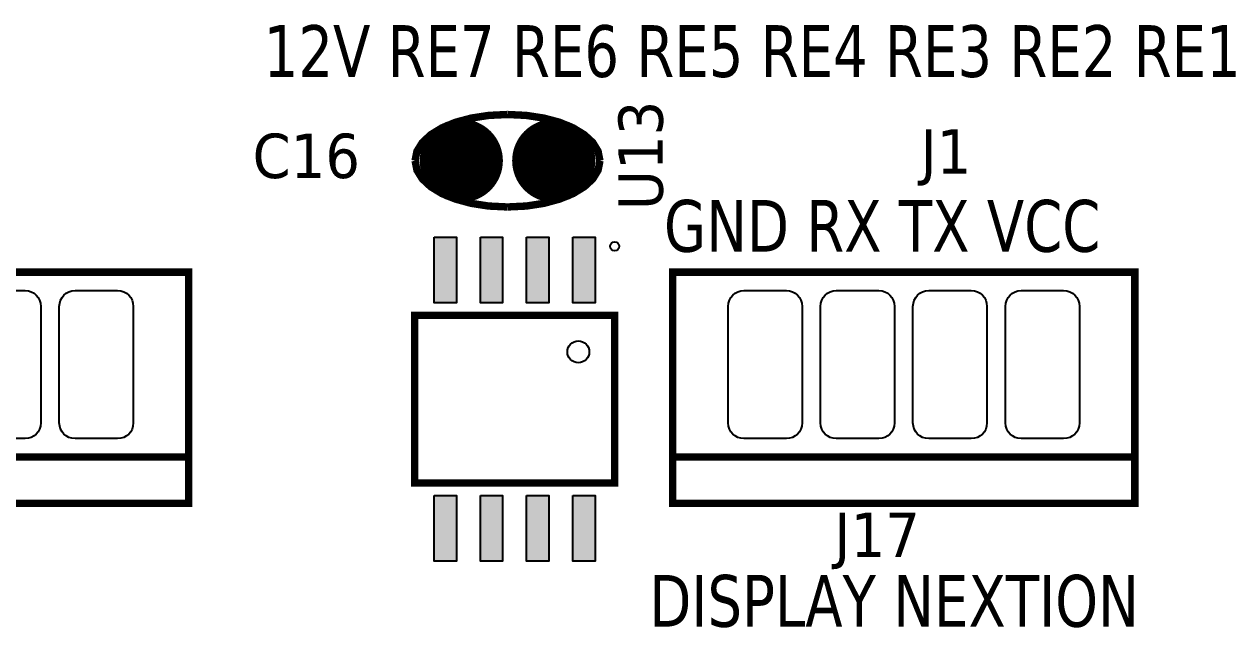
# Model space of a CAD drawing. Header units: millimetres. Extents: x 123.5 to 144.3, y 105.4 to 121.6.
# Drawn here: x 127.689 to 130.284, y 114.168 to 115.46 of the extents above; entities that cross this region are included whole.
import ezdxf

# ---------------------------------------------------------------- set-up
doc = ezdxf.new("R2010")
doc.units = ezdxf.units.MM
doc.layers.add('DESC', color=250, linetype='Continuous')
doc.styles.get("Standard").update_dxf_attribs({"font": 'tahoma.ttf'})

# ---------------------------------------------------------------- blocks, each defined once
blk = doc.blocks.new('RPAD')
blk.add_trace([(-0.5, -0.5), (-0.5, 0.5), (0.5, -0.5), (0.5, 0.5)])
blk = doc.blocks.new('EPAD')
at = {"const_width": 0.5}
blk.add_lwpolyline([(-0.25, 0, 1), (0.25, 0, 1)], format="xyb", close=True, dxfattribs=at)
blk = doc.blocks.new('CCRPBoard')
for points, const_width in [([(129.9945, 114.6247), (129.9965, 114.6349), (130.0023, 114.6443), (130.0114, 114.6528), (130.0235, 114.6602), (130.0383, 114.6663), (130.0553, 114.6708), (130.0741, 114.6737), (130.0945, 114.6747)], 0.008), ([(129.9945, 114.6247), (129.9965, 114.6349), (130.0023, 114.6443), (130.0114, 114.6528), (130.0235, 114.6602), (130.0383, 114.6663), (130.0553, 114.6708), (130.0741, 114.6737), (130.0945, 114.6747)], 0.008), ([(129.9945, 114.6247), (129.9965, 114.6349), (130.0023, 114.6443), (130.0114, 114.6528), (130.0235, 114.6602), (130.0383, 114.6663), (130.0553, 114.6708), (130.0741, 114.6737), (130.0945, 114.6747)], 0.008), ([(130.1945, 114.6247), (130.1925, 114.6349), (130.1868, 114.6443), (130.1776, 114.6528), (130.1655, 114.6602), (130.1508, 114.6663), (130.1338, 114.6708), (130.1149, 114.6737), (130.0945, 114.6747)], 0.008), ([(130.1945, 114.6247), (130.1925, 114.6349), (130.1868, 114.6443), (130.1776, 114.6528), (130.1655, 114.6602), (130.1508, 114.6663), (130.1338, 114.6708), (130.1149, 114.6737), (130.0945, 114.6747)], 0.008), ([(130.1945, 114.6247), (130.1925, 114.6349), (130.1868, 114.6443), (130.1776, 114.6528), (130.1655, 114.6602), (130.1508, 114.6663), (130.1338, 114.6708), (130.1149, 114.6737), (130.0945, 114.6747)], 0.008), ([(129.9945, 114.6247), (129.9965, 114.6145), (130.0023, 114.6051), (130.0114, 114.5966), (130.0235, 114.5892), (130.0383, 114.5832), (130.0553, 114.5786), (130.0741, 114.5757), (130.0945, 114.5747)], 0.008), ([(129.9945, 114.6247), (129.9965, 114.6145), (130.0023, 114.6051), (130.0114, 114.5966), (130.0235, 114.5892), (130.0383, 114.5832), (130.0553, 114.5786), (130.0741, 114.5757), (130.0945, 114.5747)], 0.008), ([(129.9945, 114.6247), (129.9965, 114.6145), (130.0023, 114.6051), (130.0114, 114.5966), (130.0235, 114.5892), (130.0383, 114.5832), (130.0553, 114.5786), (130.0741, 114.5757), (130.0945, 114.5747)], 0.008), ([(130.1945, 114.6247), (130.1925, 114.6145), (130.1868, 114.6051), (130.1776, 114.5966), (130.1655, 114.5892), (130.1508, 114.5832), (130.1338, 114.5786), (130.1149, 114.5757), (130.0945, 114.5747)], 0.008), ([(130.1945, 114.6247), (130.1925, 114.6145), (130.1868, 114.6051), (130.1776, 114.5966), (130.1655, 114.5892), (130.1508, 114.5832), (130.1338, 114.5786), (130.1149, 114.5757), (130.0945, 114.5747)], 0.008), ([(130.1945, 114.6247), (130.1925, 114.6145), (130.1868, 114.6051), (130.1776, 114.5966), (130.1655, 114.5892), (130.1508, 114.5832), (130.1338, 114.5786), (130.1149, 114.5757), (130.0945, 114.5747)], 0.008), ([(128.8496, 114.2542), (129.7496, 114.2542), (129.7496, 114.5042), (128.8496, 114.5042), (128.8496, 114.2542)], 0.008), ([(128.8496, 114.2542), (129.7496, 114.2542), (129.7496, 114.5042), (128.8496, 114.5042), (128.8496, 114.2542)], 0.008), ([(128.8496, 114.2542), (129.7496, 114.2542), (129.7496, 114.5042), (128.8496, 114.5042), (128.8496, 114.2542)], 0.008), ([(130.2732, 114.2542), (130.7732, 114.2542), (130.7732, 114.5042), (130.2732, 114.5042), (130.2732, 114.2542)], 0.008), ([(130.2732, 114.2542), (130.7732, 114.2542), (130.7732, 114.5042), (130.2732, 114.5042), (130.2732, 114.2542)], 0.008), ([(130.2732, 114.2542), (130.7732, 114.2542), (130.7732, 114.5042), (130.2732, 114.5042), (130.2732, 114.2542)], 0.008), ([(129.9939, 114.4574), (129.9939, 114.2763), (130.2104, 114.2763), (130.2104, 114.4574), (129.9939, 114.4574)], 0.00787), ([(129.9939, 114.4574), (129.9939, 114.2763), (130.2104, 114.2763), (130.2104, 114.4574), (129.9939, 114.4574)], 0.00787), ([(129.9939, 114.4574), (129.9939, 114.2763), (130.2104, 114.2763), (130.2104, 114.4574), (129.9939, 114.4574)], 0.00787), ([(129.7496, 114.3042), (128.8496, 114.3042)], 0.008), ([(129.7496, 114.3042), (128.8496, 114.3042)], 0.008), ([(129.7496, 114.3042), (128.8496, 114.3042)], 0.008), ([(130.7732, 114.3042), (130.2732, 114.3042)], 0.008), ([(130.7732, 114.3042), (130.2732, 114.3042)], 0.008), ([(130.7732, 114.3042), (130.2732, 114.3042)], 0.008)]:
    blk.add_lwpolyline(points, dxfattribs=dict(const_width=const_width))
for points in [[(130.0152, 114.5421), (130.0392, 114.5421), (130.0392, 114.4711), (130.0152, 114.4711), (130.0152, 114.5421)], [(130.0652, 114.5421), (130.0892, 114.5421), (130.0892, 114.4711), (130.0652, 114.4711), (130.0652, 114.5421)], [(130.1152, 114.5421), (130.1392, 114.5421), (130.1392, 114.4711), (130.1152, 114.4711), (130.1152, 114.5421)], [(130.1652, 114.5421), (130.1892, 114.5421), (130.1892, 114.4711), (130.1652, 114.4711), (130.1652, 114.5421)], [(129.6726, 114.3242), (129.6266, 114.3242), (129.6231, 114.3246), (129.6199, 114.3256), (129.617, 114.3271), (129.6145, 114.3292), (129.6125, 114.3317), (129.6109, 114.3346), (129.61, 114.3378), (129.6096, 114.3412), (129.6096, 114.4672), (129.61, 114.4707), (129.6109, 114.4739), (129.6125, 114.4768), (129.6145, 114.4793), (129.617, 114.4814), (129.6199, 114.4829), (129.6231, 114.4839), (129.6266, 114.4842), (129.6726, 114.4842), (129.6761, 114.4839), (129.6793, 114.4829), (129.6822, 114.4814), (129.6847, 114.4793), (129.6868, 114.4768), (129.6883, 114.4739), (129.6893, 114.4707), (129.6896, 114.4672), (129.6896, 114.3412), (129.6893, 114.3378), (129.6883, 114.3346), (129.6868, 114.3317), (129.6847, 114.3292), (129.6822, 114.3271), (129.6793, 114.3256), (129.6761, 114.3246), (129.6726, 114.3242)], [(130.3962, 114.3242), (130.3502, 114.3242), (130.3468, 114.3246), (130.3436, 114.3256), (130.3407, 114.3271), (130.3382, 114.3292), (130.3361, 114.3317), (130.3346, 114.3346), (130.3336, 114.3378), (130.3332, 114.3412), (130.3332, 114.4672), (130.3336, 114.4707), (130.3346, 114.4739), (130.3361, 114.4768), (130.3382, 114.4793), (130.3407, 114.4814), (130.3436, 114.4829), (130.3468, 114.4839), (130.3502, 114.4842), (130.3962, 114.4842), (130.3997, 114.4839), (130.4029, 114.4829), (130.4058, 114.4814), (130.4083, 114.4793), (130.4104, 114.4768), (130.4119, 114.4739), (130.4129, 114.4707), (130.4132, 114.4672), (130.4132, 114.3412), (130.4129, 114.3378), (130.4119, 114.3346), (130.4104, 114.3317), (130.4083, 114.3292), (130.4058, 114.3271), (130.4029, 114.3256), (130.3997, 114.3246), (130.3962, 114.3242)], [(130.4962, 114.3242), (130.4502, 114.3242), (130.4468, 114.3246), (130.4436, 114.3256), (130.4407, 114.3271), (130.4382, 114.3292), (130.4361, 114.3317), (130.4346, 114.3346), (130.4336, 114.3378), (130.4332, 114.3412), (130.4332, 114.4672), (130.4336, 114.4707), (130.4346, 114.4739), (130.4361, 114.4768), (130.4382, 114.4793), (130.4407, 114.4814), (130.4436, 114.4829), (130.4468, 114.4839), (130.4502, 114.4842), (130.4962, 114.4842), (130.4997, 114.4839), (130.5029, 114.4829), (130.5058, 114.4814), (130.5083, 114.4793), (130.5104, 114.4768), (130.5119, 114.4739), (130.5129, 114.4707), (130.5132, 114.4672), (130.5132, 114.3412), (130.5129, 114.3378), (130.5119, 114.3346), (130.5104, 114.3317), (130.5083, 114.3292), (130.5058, 114.3271), (130.5029, 114.3256), (130.4997, 114.3246), (130.4962, 114.3242)], [(130.5962, 114.3242), (130.5502, 114.3242), (130.5468, 114.3246), (130.5436, 114.3256), (130.5407, 114.3271), (130.5382, 114.3292), (130.5361, 114.3317), (130.5346, 114.3346), (130.5336, 114.3378), (130.5332, 114.3412), (130.5332, 114.4672), (130.5336, 114.4707), (130.5346, 114.4739), (130.5361, 114.4768), (130.5382, 114.4793), (130.5407, 114.4814), (130.5436, 114.4829), (130.5468, 114.4839), (130.5502, 114.4842), (130.5962, 114.4842), (130.5997, 114.4839), (130.6029, 114.4829), (130.6058, 114.4814), (130.6083, 114.4793), (130.6104, 114.4768), (130.6119, 114.4739), (130.6129, 114.4707), (130.6132, 114.4672), (130.6132, 114.3412), (130.6129, 114.3378), (130.6119, 114.3346), (130.6104, 114.3317), (130.6083, 114.3292), (130.6058, 114.3271), (130.6029, 114.3256), (130.5997, 114.3246), (130.5962, 114.3242)], [(130.6962, 114.3242), (130.6502, 114.3242), (130.6468, 114.3246), (130.6436, 114.3256), (130.6407, 114.3271), (130.6382, 114.3292), (130.6361, 114.3317), (130.6346, 114.3346), (130.6336, 114.3378), (130.6332, 114.3412), (130.6332, 114.4672), (130.6336, 114.4707), (130.6346, 114.4739), (130.6361, 114.4768), (130.6382, 114.4793), (130.6407, 114.4814), (130.6436, 114.4829), (130.6468, 114.4839), (130.6502, 114.4842), (130.6962, 114.4842), (130.6997, 114.4839), (130.7029, 114.4829), (130.7058, 114.4814), (130.7083, 114.4793), (130.7104, 114.4768), (130.7119, 114.4739), (130.7129, 114.4707), (130.7132, 114.4672), (130.7132, 114.3412), (130.7129, 114.3378), (130.7119, 114.3346), (130.7104, 114.3317), (130.7083, 114.3292), (130.7058, 114.3271), (130.7029, 114.3256), (130.6997, 114.3246), (130.6962, 114.3242)], [(130.0152, 114.2626), (130.0392, 114.2626), (130.0392, 114.1916), (130.0152, 114.1916), (130.0152, 114.2626)], [(130.0652, 114.2626), (130.0892, 114.2626), (130.0892, 114.1916), (130.0652, 114.1916), (130.0652, 114.2626)], [(130.1152, 114.2626), (130.1392, 114.2626), (130.1392, 114.1916), (130.1152, 114.1916), (130.1152, 114.2626)], [(130.1652, 114.2626), (130.1892, 114.2626), (130.1892, 114.1916), (130.1652, 114.1916), (130.1652, 114.2626)]]:
    blk.add_lwpolyline(points, close=True)
blk.add_lwpolyline([(129.5266, 114.4842), (129.5726, 114.4842), (129.5761, 114.4839), (129.5793, 114.4829), (129.5822, 114.4814), (129.5847, 114.4793), (129.5868, 114.4768), (129.5883, 114.4739), (129.5893, 114.4707), (129.5896, 114.4672), (129.5896, 114.3412), (129.5893, 114.3378), (129.5883, 114.3346), (129.5868, 114.3317), (129.5847, 114.3292), (129.5822, 114.3271), (129.5793, 114.3256), (129.5761, 114.3246), (129.5726, 114.3242), (129.5726, 114.3242), (129.5266, 114.3242)])
for centre, radius in [((130.2104, 114.5322), 0.00492), ((130.2104, 114.5322), 0.00492), ((130.2104, 114.5322), 0.00492), ((130.1711, 114.418), 0.0118), ((130.1711, 114.418), 0.0118), ((130.1711, 114.418), 0.0118)]:
    blk.add_circle(centre, radius)
for name, p, xscale, yscale in [('EPAD', (130.0445, 114.6247), 0.09, 0.09), ('EPAD', (130.1445, 114.6247), 0.09, 0.09), ('RPAD', (130.0272, 114.5066), 0.024, 0.071), ('RPAD', (130.0772, 114.5066), 0.024, 0.071), ('RPAD', (130.1272, 114.5066), 0.024, 0.071), ('RPAD', (130.1772, 114.5066), 0.024, 0.071), ('RPAD', (130.0272, 114.2271), 0.024, 0.071), ('RPAD', (130.0772, 114.2271), 0.024, 0.071), ('RPAD', (130.1272, 114.2271), 0.024, 0.071), ('RPAD', (130.1772, 114.2271), 0.024, 0.071)]:
    blk.add_blockref(name, p, dxfattribs=dict(xscale=xscale, yscale=yscale))
for s, height, width, p in [('12V RE7 RE6 RE5 RE4 RE3 RE2 RE1', 0.056, 0.892857, (129.8307, 114.7153)), ('12V RE7 RE6 RE5 RE4 RE3 RE2 RE1', 0.056, 0.892857, (129.8307, 114.7153)), ('12V RE7 RE6 RE5 RE4 RE3 RE2 RE1', 0.056, 0.892857, (129.8307, 114.7153)), ('C16', 0.048, 1.041667, (129.8187, 114.606)), ('C16', 0.048, 1.041667, (129.8187, 114.606)), ('C16', 0.048, 1.041667, (129.8187, 114.606)), ('J1', 0.048, 1.041667, (130.5414, 114.6108)), ('J1', 0.048, 1.041667, (130.5414, 114.6108)), ('J1', 0.048, 1.041667, (130.5414, 114.6108)), ('GND RX TX VCC', 0.056, 0.892857, (130.2638, 114.5263)), ('GND RX TX VCC', 0.056, 0.892857, (130.2638, 114.5263)), ('GND RX TX VCC', 0.056, 0.892857, (130.2638, 114.5263)), ('J17', 0.048, 1.041667, (130.4482, 114.1962)), ('J17', 0.048, 1.041667, (130.4482, 114.1962)), ('J17', 0.048, 1.041667, (130.4482, 114.1962)), ('DISPLAY NEXTION', 0.056, 0.892857, (130.248, 114.1208)), ('DISPLAY NEXTION', 0.056, 0.892857, (130.248, 114.1208)), ('DISPLAY NEXTION', 0.056, 0.892857, (130.248, 114.1208))]:
    blk.add_text(s, height=height, dxfattribs=dict(width=width)).set_placement(p)
at = {"width": 1.041667}
blk.add_text('U13', height=0.048, rotation=90, dxfattribs=at).set_placement((130.2625, 114.5714))
blk.add_text('U13', height=0.048, rotation=90, dxfattribs=at).set_placement((130.2625, 114.5714))
blk.add_text('U13', height=0.048, rotation=90, dxfattribs=at).set_placement((130.2625, 114.5714))

msp = doc.modelspace()

# ---------------------------------------------------------------- block references
at = {"layer": 'DESC', "xscale": 1.98, "yscale": 1.98, "zscale": 1.98}
msp.add_blockref('CCRPBoard', (-128.8632, -111.7893), dxfattribs=at)

doc.saveas('drawing.dxf')
